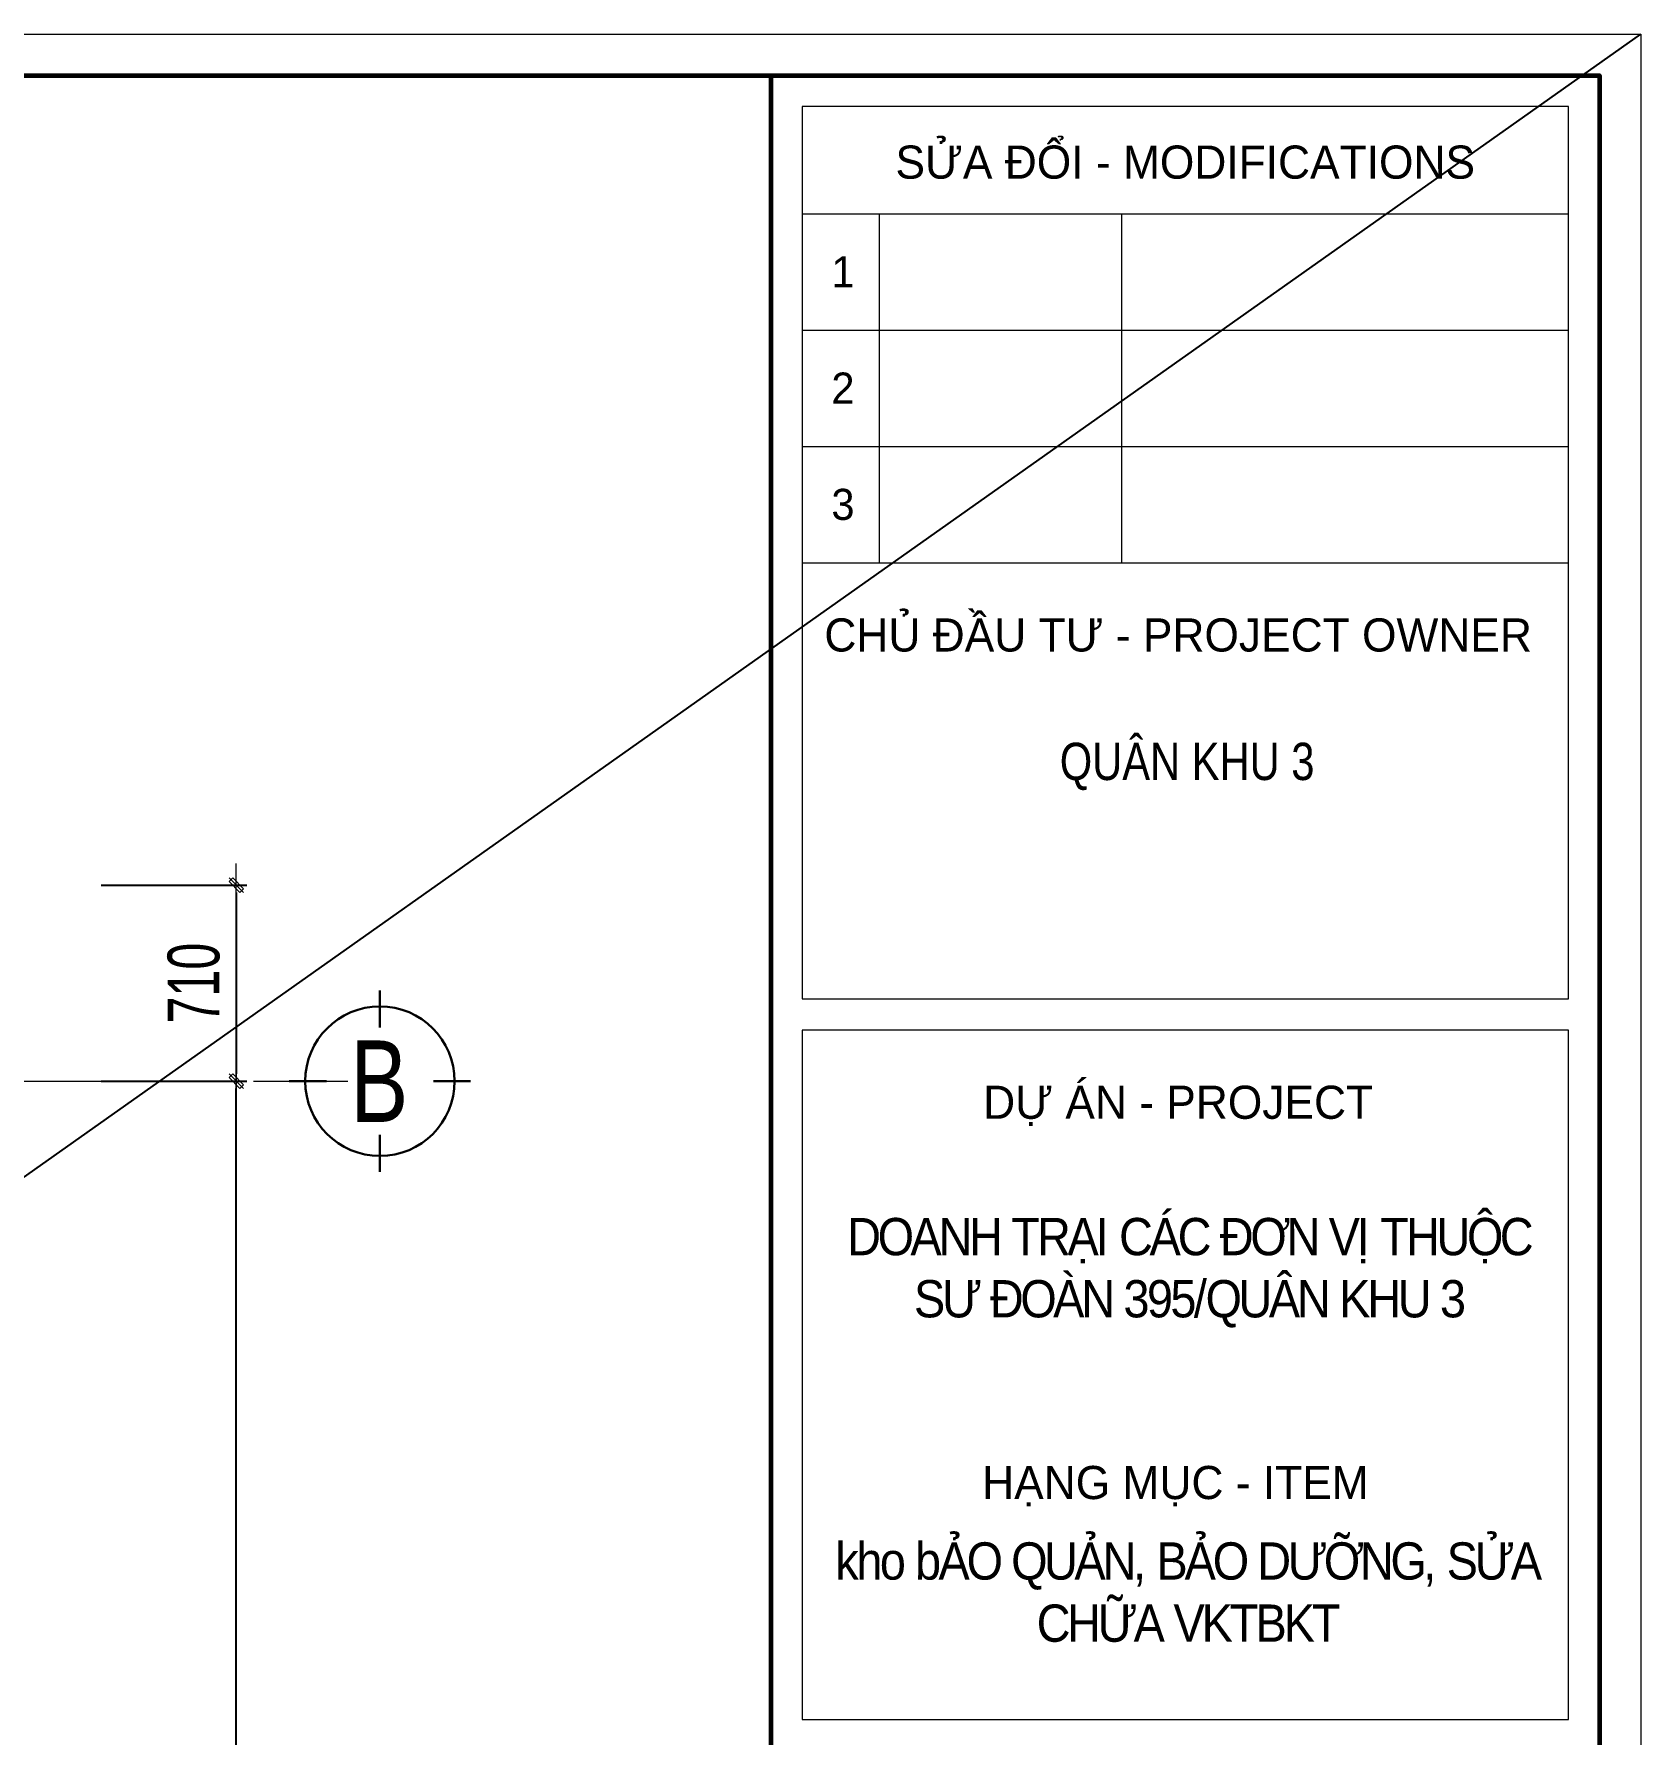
# Model space of a CAD drawing. Header units: millimetres. Extents: x -211129 to 461116, y -574633 to 115.
# Drawn here: x 295698 to 301516, y -537851 to -531691 of the extents above; entities that cross this region are included whole.
import ezdxf
from ezdxf.enums import TextEntityAlignment as Align

# ---------------------------------------------------------------- set-up
doc = ezdxf.new("R2010")
doc.units = ezdxf.units.MM
doc.header["$MEASUREMENT"] = 0
doc.header["$PDMODE"] = 32
doc.linetypes.add('CENTER', pattern=[2, 1.25, -0.25, 0.25, -0.25])
doc.layers.get('Defpoints').update_dxf_attribs({"color": 1})
for name, color, linetype, lineweight in [('08. Net Text', 3, 'Continuous', 13), ('Dim', 252, 'Continuous', 13), ('Khungten_LCDI', 7, 'Continuous', 5), ('LC Dim', 8, 'Continuous', 18), ('LC ISO', 153, 'Continuous', 13), ('LC Net thay', 63, 'Continuous', 25), ('LC Text1', 3, 'Continuous', 20), ('v-TRUC', 8, 'CENTER', 13)]:
    doc.layers.add(name, color=color, linetype=linetype, lineweight=lineweight)
doc.layers.add('KCS_Plotter', color=11, linetype='Continuous', plot=False)
doc.styles.add('EG 1', font='VHAVANB.TTF')
doc.styles.add('HOATBIF', font='hoatbif.shx', dxfattribs={"width": 0.7})
doc.styles.add('Khungten', font='VHAVAN.TTF', dxfattribs={"width": 0.9, "height": 5000})
doc.styles.add('LC 1', font='VHAVANB.TTF')
doc.styles.add('Tahoma', font='tahoma.ttf')
doc.styles.add('Text Khung Ten', font='VHAVAN.TTF')
doc.styles.add('Title', font='VHBLACK.TTF', dxfattribs={"width": 0.8})
doc.dimstyles.new('1-110', dxfattribs={"dimscale": 110, "dimtxt": 2.5, "dimasz": 0.35, "dimexe": 0.5, "dimexo": 1, "dimgap": 0.8, "dimtad": 1, "dimdec": 0, "dimzin": 0, "dimdsep": 46, "dimtxsty": 'HOATBIF', "dimblk1": 'DOT', "dimblk2": 'DOT', "dimsah": 1, "dimcen": -1, "dimdle": 1, "dimclrd": 256, "dimclre": 256, "dimclrt": 4, "dimadec": 3, "dimazin": 2, "dimtfac": 0.333333, "dimtdec": 0, "dimtix": 1, "dimtmove": 2, "dimatfit": 3, "dimldrblk": 'DOT', "dimfxl": 1, "dimtvp": 0.833333, "dimtolj": 1, "dimtzin": 0, "dimarcsym": 0})

# ---------------------------------------------------------------- blocks, each defined once
blk = doc.blocks.new('lcdi fix')
at = {"layer": 'Defpoints', "lineweight": 0}
blk.add_lwpolyline([(-1200, -14850), (-1200, 14850), (40800, 14850), (40800, -14850)], close=True, dxfattribs=at)
at = {"layer": 'Khungten_LCDI', "color": 5, "lineweight": 60}
blk.add_line((36600, 14650), (36600, -14650), dxfattribs=at)
at = {"layer": 'Khungten_LCDI', "color": 5, "lineweight": 25}
blk.add_line((40600, -14650), (40600, 14650), dxfattribs=at)
at = {"layer": 'Khungten_LCDI', "color": 9, "lineweight": 15}
for p, q in [((36750, 13981.3), (40450, 13981.3)), ((37122.7, 13981.3), (37122.7, 12296.8)), ((38292.8, 13981.3), (38292.8, 12296.8)), ((36750, 13419.8), (40450, 13419.8)), ((36750, 12858.3), (40450, 12858.3)), ((36750, 12296.8), (40450, 12296.8))]:
    blk.add_line(p, q, dxfattribs=at)
at = {"layer": 'Khungten_LCDI', "color": 5, "lineweight": 60}
blk.add_lwpolyline([(0, -14650), (0, 14650), (40600, 14650), (40600, -14650)], close=True, dxfattribs=at)
at = {"layer": 'Khungten_LCDI', "color": 9, "lineweight": 15}
for points in [[(36750, 10190.4), (40450, 10190.4), (40450, 14500), (36750, 14500)], [(36750, 6711.5), (40450, 6711.5), (40450, 10040.4), (36750, 10040.4)]]:
    blk.add_lwpolyline(points, close=True, dxfattribs=at)
at = {"color": 7, "style": 'Khungten'}
for s, p in [('söa ®æi - modifications', (38600, 14151.5)), ('chñ ®Çu t\xad - project owner', (38565.6, 11868.2)), ('dù ¸n - project', (38565.6, 9611.8)), ('h¹ng môc - item', (38552.5, 7775.6))]:
    blk.add_text(s, height=160, dxfattribs=at).set_placement(p, align=Align.CENTER)
at = {"color": 4, "char_height": 180, "attachment_point": 5, "style": 'Khungten'}
for s, insert, width in [('{\\f.VnArialH|b0|i0|c0|p34;\\W0.8;qu©n khu 3}', (38609, 11313), 2315.239), ('{\\f.VnArialH|b0|i0|c0|p34;\\W0.9;\\T0.9;doanh tr¹i c¸c ®¬n vÞ thuéc s\xad ®oµn 395/qu©n khu 3}', (38616.6, 8868.3), 3461.975), ('{\\f.VnArialH|b0|i0|c0|p34;\\T0.9;kho b\\fArial|b0|i0|c0|p34;ẢO QUẢN, BẢO DƯỠNG, SỬA CHỮA VKTBKT}', (38609, 7325.4), 3712.556)]:
    blk.add_mtext(s, dxfattribs=dict(at, insert=insert, width=width))
at = {"color": 7, "style": 'Khungten', "width": 0.8}
for tag, p in [('REVISION', (39498.8, -10746.3)), ('NGAYHT', (39546.1, -11609.4))]:
    blk.add_attdef(tag, text='', height=200, dxfattribs=at).set_placement(p, align=Align.CENTER)
at = {"layer": '08. Net Text', "color": 7, "style": 'Text Khung Ten'}
blk.add_text('1', height=150, dxfattribs=at).set_placement((36891.7, 13626.8))
at = {"layer": '08. Net Text', "color": 7, "ltscale": 2, "style": 'Text Khung Ten'}
for s, p in [('2', (36891.7, 13065.3)), ('3', (36891.7, 12503.8))]:
    blk.add_text(s, height=150, dxfattribs=at).set_placement(p)
at = {"layer": 'LC Text1', "color": 3, "style": 'LC 1', "width": 1.834006}
for tag, p, p2 in [('TENBANVE1', (36912.7, -8885.8), (40339.1, -8885.8)), ('TENBANVE2', (36912.7, -9562.5), (40339.1, -9562.5))]:
    blk.add_attdef(tag, text='', height=250, dxfattribs=at).set_placement(p, p2, align=Align.FIT)
at = {"layer": 'LC Text1', "style": 'Title', "width": 0.7}
blk.add_attdef('SOBANVE', text='', height=250, dxfattribs=at).set_placement((39562, -13896.2), align=Align.CENTER)
blk = doc.blocks.new('DOT')
at = {"layer": 'LC Dim'}
blk.add_line((-3, 0), (3, 0), dxfattribs=at)
at = {"layer": 'LC Dim', "color": 4}
blk.add_line((-1, -1), (1, 1), dxfattribs=at)
blk.add_lwpolyline([(0.5, 1), (-1, -0.5), (-0.5, -1), (1, 0.5)], close=True, dxfattribs=at)
blk = doc.blocks.new('*D1083')
at = {"layer": 'Defpoints', "color": 0, "transparency": 16777216}
for p in [(295866.7, -534773.5), (295866.7, -535483.5), (296430.5, -535483.5)]:
    blk.add_point(p, dxfattribs=at)
at = {"layer": 'Dim', "lineweight": -2, "transparency": 16777216}
for p, q in [((295941.7, -534773.5), (296468, -534773.5)), ((296430.5, -534799.8), (296430.5, -535457.3)), ((295941.7, -535483.5), (296468, -535483.5))]:
    blk.add_line(p, q, dxfattribs=at)
at = {"layer": 'Dim', "lineweight": -2, "transparency": 16777216, "xscale": 26.25, "yscale": 26.25, "zscale": 26.25}
for p, rotation in [((296430.5, -534773.5), 90), ((296430.5, -535483.5), 270)]:
    blk.add_blockref('DOT', p, dxfattribs=dict(at, rotation=rotation))
at = {"layer": 'Dim', "color": 4, "transparency": 16777216, "insert": (296276.7, -535128.5), "char_height": 187.5, "attachment_point": 5, "rotation": 90, "style": 'HOATBIF'}
blk.add_mtext('\\A1;710', dxfattribs=at)
blk = doc.blocks.new('_Dot')
at = {"color": 0, "linetype": 'ByBlock', "lineweight": -2}
blk.add_line((-0.5, 0), (-1, 0), dxfattribs=at)
at = {"color": 0, "linetype": 'ByBlock', "const_width": 0.5}
blk.add_lwpolyline([(-0.25, 0, 1), (0.25, 0, 1)], format="xyb", close=True, dxfattribs=at)
blk = doc.blocks.new('*D1085')
at = {"layer": 'Defpoints', "color": 0, "ltscale": 2, "transparency": 16777216}
for p in [(295866.7, -535483.5), (296430.5, -535483.5), (295866.7, -541483.5)]:
    blk.add_point(p, dxfattribs=at)
at = {"layer": 'Dim', "lineweight": -2, "ltscale": 2, "transparency": 16777216}
for p, q in [((295941.7, -535483.5), (296468, -535483.5)), ((296430.5, -541457.3), (296430.5, -535509.8)), ((295941.7, -541483.5), (296468, -541483.5))]:
    blk.add_line(p, q, dxfattribs=at)
at = {"layer": 'Dim', "lineweight": -2, "ltscale": 2, "transparency": 16777216, "xscale": 26.25, "yscale": 26.25, "zscale": 26.25}
for p, rotation in [((296430.5, -535483.5), 90), ((296430.5, -541483.5), 270)]:
    blk.add_blockref('DOT', p, dxfattribs=dict(at, rotation=rotation))
at = {"layer": 'Dim', "color": 4, "ltscale": 2, "transparency": 16777216, "insert": (296276.7, -538483.5), "char_height": 187.5, "attachment_point": 5, "rotation": 90, "style": 'HOATBIF'}
blk.add_mtext('\\A1;6000', dxfattribs=at)
blk = doc.blocks.new('KyHieu TrucDinhVi')
at = {"color": 7, "lineweight": 30}
for p, q in [((0, 2.364), (0, 4)), ((-2.364, 0), (-4, 0)), ((2.364, 0), (4, 0)), ((0, -2.364), (0, -4))]:
    blk.add_line(p, q, dxfattribs=at)
blk.add_circle((0, 0), 3.3, dxfattribs=at)
at = {"ltscale": 20, "style": 'Tahoma'}
blk.add_attdef('AA', text='', height=3, dxfattribs=at).set_placement((0, 0), align=Align.MIDDLE_CENTER)

msp = doc.modelspace()

# ---------------------------------------------------------------- linework, layer by layer
at = {"layer": 'KCS_Plotter', "ltscale": 250}
msp.add_line((270016.3, -553966.2), (301516.3, -531691.2), dxfattribs=at)
at = {"layer": 'v-TRUC', "ltscale": 500}
msp.add_line((286492.7, -535483.5), (296834.2, -535483.5), dxfattribs=at)

# ---------------------------------------------------------------- block references
at = {"layer": 'LC ISO'}
ref = msp.add_blockref('KyHieu TrucDinhVi', (296950.4, -535483.5), dxfattribs=dict(at, xscale=-82, yscale=82, zscale=82))
ref.add_attrib('AA', 'b', dxfattribs={"layer": '0', "ltscale": 20, "height": 295.2, "style": 'EG 1', "width": 0.8}).set_placement((296947.9, -535483.5), align=Align.MIDDLE_CENTER)
at = {"layer": 'LC Net thay', "xscale": 0.75, "yscale": 0.75, "zscale": 0.75}
msp.add_blockref('lcdi fix', (270916.3, -542828.7), dxfattribs=at)

# ---------------------------------------------------------------- dimensions: what is measured, and where the dimension line sits
at = {"layer": 'Dim'}
dim = msp.add_linear_dim(base=(296430.5, -535483.5), p1=(295866.7, -534773.5), p2=(295866.7, -535483.5), angle=90, dimstyle='1-110', override={"dimscale": 75}, dxfattribs=at)
dim.commit()
dim.dimension.update_dxf_attribs({"geometry": '*D1083', "text_midpoint": (296276.7, -535128.5)})
at = {"layer": 'Dim', "ltscale": 2}
dim = msp.add_linear_dim(base=(296430.5, -535483.5), p1=(295866.7, -541483.5), p2=(295866.7, -535483.5), angle=90, dimstyle='1-110', override={"dimscale": 75}, dxfattribs=at)
dim.commit()
dim.dimension.update_dxf_attribs({"geometry": '*D1085', "text_midpoint": (296276.7, -538483.5)})

doc.saveas('drawing.dxf')
